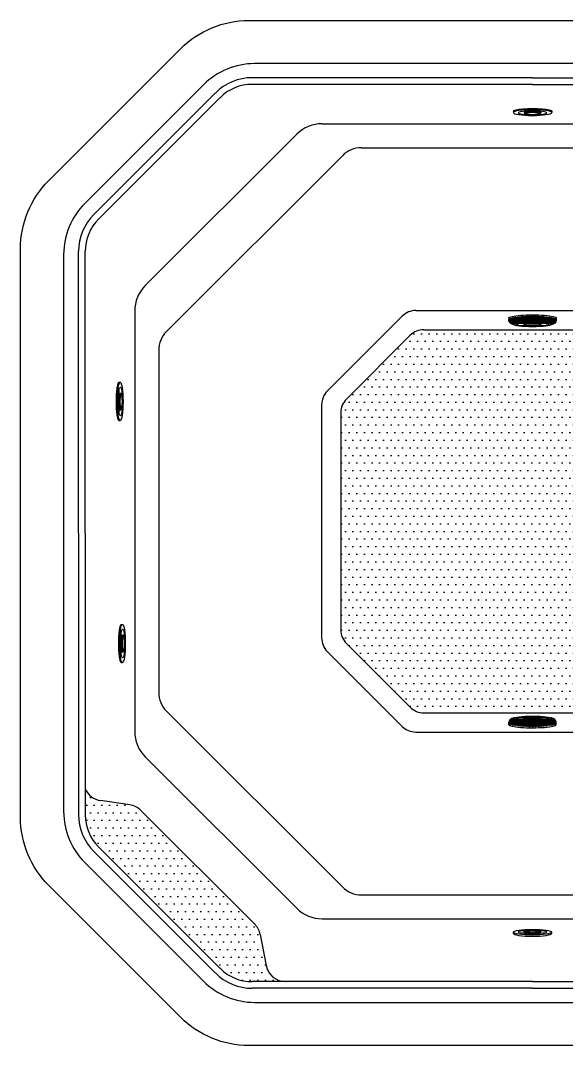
# Model space of a CAD drawing. Header units: millimetres. Extents: x -1154.73 to -1152.59, y 2260.96 to 2263.1.
# Drawn here: x -1154.727 to -1153.588, y 2260.955 to 2263.095 of the extents above; entities that cross this region are included whole.
import ezdxf

# ---------------------------------------------------------------- set-up
doc = ezdxf.new("R2010")
doc.units = ezdxf.units.MM
doc.header["$LTSCALE"] = 10
for name, color, linetype in [('dim2', 1, 'Continuous'), ('jacuzzi', 1, 'Continuous'), ('LCOTA02', 1, 'Continuous')]:
    doc.layers.add(name, color=color, linetype=linetype)

# ---------------------------------------------------------------- blocks, each defined once
blk = doc.blocks.new('*E6')
at = {"layer": 'LCOTA02'}
for centre, start_param, end_param in [((14.6, 54.8), 6.283185, 7.661464), ((14.6, 25.2), 1.763314, 3.141593)]:
    blk.add_ellipse(centre, major_axis=(0, 2.68), ratio=0.3, start_param=start_param, end_param=end_param, dxfattribs=at)
blk = doc.blocks.new('*E5')
at = {"layer": 'LCOTA02'}
for centre, start_param, end_param in [((14.6, 54.8), 6.283185, 7.661464), ((14.6, 25.2), 1.763314, 3.141593)]:
    blk.add_ellipse(centre, major_axis=(0, 2.68), ratio=0.3, start_param=start_param, end_param=end_param, dxfattribs=at)
blk = doc.blocks.new('*E4')
at = {"layer": 'LCOTA02'}
for centre, start_param, end_param in [((14.6, 54.8), 6.283185, 7.661464), ((14.6, 25.2), 1.763314, 3.141593)]:
    blk.add_ellipse(centre, major_axis=(0, 2.68), ratio=0.3, start_param=start_param, end_param=end_param, dxfattribs=at)
blk = doc.blocks.new('*E2')
at = {"layer": 'LCOTA02'}
for centre, start_param, end_param in [((14.6, 54.8), 6.283185, 7.661464), ((14.6, 25.2), 1.763314, 3.141593)]:
    blk.add_ellipse(centre, major_axis=(0, 2.68), ratio=0.3, start_param=start_param, end_param=end_param, dxfattribs=at)

msp = doc.modelspace()

# ---------------------------------------------------------------- hatches: boundary and pattern name
at = {"layer": 'dim2'}
h = msp.add_hatch(dxfattribs=at)
h.set_pattern_fill('DOTS', color=256, scale=0.01, style=0)
h.paths.add_polyline_path([(-1153.8854, 2261.6499, -0.198912), (-1153.9137, 2261.6616), (-1154.0468, 2261.7947, -0.198912), (-1154.0585, 2261.823), (-1154.0585, 2262.2767, -0.198912), (-1154.0468, 2262.305), (-1153.9137, 2262.4381, -0.198912), (-1153.8854, 2262.4499), (-1153.4317, 2262.4499, -0.198912), (-1153.4034, 2262.4381), (-1153.2702, 2262.305, -0.198912), (-1153.2585, 2262.2767), (-1153.2585, 2261.823, -0.198912), (-1153.2702, 2261.7947), (-1153.4034, 2261.6616, -0.198912), (-1153.4317, 2261.6499)])
h = msp.add_hatch(dxfattribs=at)
h.set_pattern_fill('DOTS', color=256, scale=0.01, style=0)
h.paths.add_polyline_path([(-1154.4755, 2261.4462, 0.161757), (-1154.4989, 2261.4579), (-1154.5596, 2261.4667, -0.260397), (-1154.5918, 2261.4913), (-1154.5918, 2261.4372, 0.198876), (-1154.5639, 2261.37), (-1154.3106, 2261.1166, 0.198948), (-1154.2433, 2261.0887), (-1154.1737, 2261.0887, -0.360656), (-1154.2145, 2261.1226), (-1154.2267, 2261.1871, 0.150917), (-1154.2381, 2261.2088)])

# ---------------------------------------------------------------- linework, layer by layer
at = {"layer": 'jacuzzi'}
for p, q in [((-1153.0751, 2263.0054), (-1154.2385, 2263.0054)), ((-1153.6585, 2262.9759), (-1154.2433, 2262.9759)), ((-1153.6585, 2262.9759), (-1153.0703, 2262.9759)), ((-1154.5929, 2262.7131), (-1154.3446, 2262.9615)), ((-1154.5737, 2262.6906), (-1154.3204, 2262.944)), ((-1153.6585, 2262.9621), (-1154.2433, 2262.9621)), ((-1153.6585, 2262.9621), (-1153.0703, 2262.9621)), ((-1154.5639, 2262.6808), (-1154.3106, 2262.9342)), ((-1153.6985, 2262.9057), (-1153.6985, 2262.9032)), ((-1153.676, 2262.9044), (-1153.676, 2262.9019)), ((-1153.641, 2262.9044), (-1153.641, 2262.9017)), ((-1153.6185, 2262.9057), (-1153.6185, 2262.9032)), ((-1154.0974, 2262.8799), (-1153.2196, 2262.8799)), ((-1154.4665, 2262.5418), (-1154.1505, 2262.8579)), ((-1154.0157, 2262.8299), (-1153.3013, 2262.8299)), ((-1154.4224, 2262.446), (-1154.0546, 2262.8137)), ((-1154.6368, 2262.6071), (-1154.6368, 2261.4437)), ((-1154.6056, 2262.0254), (-1154.6056, 2262.6136)), ((-1154.5918, 2262.0254), (-1154.5918, 2262.6136)), ((-1154.4885, 2262.4888), (-1154.4885, 2261.6109)), ((-1154.0868, 2262.3216), (-1153.9302, 2262.4781)), ((-1153.9019, 2262.4899), (-1153.4151, 2262.4899)), ((-1153.7079, 2262.4741), (-1153.7079, 2262.4699)), ((-1153.7079, 2262.4741), (-1153.7079, 2262.4699)), ((-1153.6851, 2262.4762), (-1153.6827, 2262.4641)), ((-1153.6832, 2262.4764), (-1153.6808, 2262.4642)), ((-1153.6819, 2262.4765), (-1153.6798, 2262.4643)), ((-1153.68, 2262.4766), (-1153.6779, 2262.4644)), ((-1153.6787, 2262.4767), (-1153.6769, 2262.4644)), ((-1153.6768, 2262.4769), (-1153.675, 2262.4645)), ((-1153.6755, 2262.477), (-1153.674, 2262.4646)), ((-1153.6736, 2262.4771), (-1153.6721, 2262.4647)), ((-1153.6723, 2262.4772), (-1153.6711, 2262.4647)), ((-1153.6704, 2262.4773), (-1153.6691, 2262.4648)), ((-1153.6691, 2262.4773), (-1153.6682, 2262.4648)), ((-1153.6672, 2262.4774), (-1153.6662, 2262.4648)), ((-1153.6659, 2262.4774), (-1153.6653, 2262.4649)), ((-1153.664, 2262.4775), (-1153.6633, 2262.4649)), ((-1153.6627, 2262.4775), (-1153.6624, 2262.4649)), ((-1153.6608, 2262.4775), (-1153.6604, 2262.4649)), ((-1153.6595, 2262.4775), (-1153.6595, 2262.4649)), ((-1153.6575, 2262.4775), (-1153.6575, 2262.4649)), ((-1153.6563, 2262.4775), (-1153.6566, 2262.4649)), ((-1153.6543, 2262.4775), (-1153.6546, 2262.4649)), ((-1153.6531, 2262.4775), (-1153.6537, 2262.4649)), ((-1153.6511, 2262.4774), (-1153.6517, 2262.4649)), ((-1153.6499, 2262.4774), (-1153.6508, 2262.4648)), ((-1153.6479, 2262.4773), (-1153.6488, 2262.4648)), ((-1153.6466, 2262.4773), (-1153.6479, 2262.4648)), ((-1153.6447, 2262.4772), (-1153.6459, 2262.4647)), ((-1153.6434, 2262.4771), (-1153.645, 2262.4647)), ((-1153.6415, 2262.477), (-1153.643, 2262.4646)), ((-1153.6402, 2262.4769), (-1153.6421, 2262.4645)), ((-1153.6383, 2262.4767), (-1153.6401, 2262.4644)), ((-1153.637, 2262.4766), (-1153.6392, 2262.4644)), ((-1153.6351, 2262.4765), (-1153.6372, 2262.4643)), ((-1153.6338, 2262.4764), (-1153.6363, 2262.4642)), ((-1153.632, 2262.4762), (-1153.6343, 2262.4641)), ((-1153.6091, 2262.4741), (-1153.6092, 2262.4699)), ((-1154.0468, 2262.305), (-1153.9137, 2262.4381)), ((-1153.8854, 2262.4499), (-1153.4317, 2262.4499)), ((-1154.4385, 2262.4071), (-1154.4385, 2261.6926)), ((-1154.5214, 2262.34), (-1154.5189, 2262.34)), ((-1154.5201, 2262.3175), (-1154.5176, 2262.3175)), ((-1154.5201, 2262.2825), (-1154.5174, 2262.2825)), ((-1154.0985, 2262.2933), (-1154.0985, 2261.8064)), ((-1154.5214, 2262.26), (-1154.5189, 2262.26)), ((-1154.0585, 2262.2767), (-1154.0585, 2261.823)), ((-1154.6056, 2262.0254), (-1154.6056, 2261.4372)), ((-1154.5918, 2262.0254), (-1154.5918, 2261.4372)), ((-1154.5167, 2261.8347), (-1154.5142, 2261.8347)), ((-1154.5154, 2261.8122), (-1154.5129, 2261.8122)), ((-1154.0468, 2261.7947), (-1153.9137, 2261.6616)), ((-1154.5154, 2261.7772), (-1154.5127, 2261.7772)), ((-1154.0868, 2261.7781), (-1153.9302, 2261.6216)), ((-1154.5167, 2261.7547), (-1154.5142, 2261.7547)), ((-1154.0546, 2261.286), (-1154.4224, 2261.6537)), ((-1154.0546, 2261.286), (-1154.4224, 2261.6537)), ((-1153.8854, 2261.6499), (-1153.4317, 2261.6499)), ((-1153.7079, 2261.6256), (-1153.7079, 2261.6298)), ((-1153.7079, 2261.6256), (-1153.7079, 2261.6298)), ((-1153.6851, 2261.6235), (-1153.6827, 2261.6356)), ((-1153.6832, 2261.6233), (-1153.6808, 2261.6355)), ((-1153.6819, 2261.6232), (-1153.6798, 2261.6354)), ((-1153.68, 2261.6231), (-1153.6779, 2261.6353)), ((-1153.6787, 2261.623), (-1153.6769, 2261.6353)), ((-1153.6768, 2261.6228), (-1153.675, 2261.6352)), ((-1153.6755, 2261.6227), (-1153.674, 2261.6351)), ((-1153.6736, 2261.6226), (-1153.6721, 2261.635)), ((-1153.6723, 2261.6225), (-1153.6711, 2261.635)), ((-1153.6704, 2261.6224), (-1153.6691, 2261.6349)), ((-1153.6691, 2261.6224), (-1153.6682, 2261.6349)), ((-1153.6672, 2261.6223), (-1153.6662, 2261.6349)), ((-1153.6659, 2261.6223), (-1153.6653, 2261.6348)), ((-1153.664, 2261.6222), (-1153.6633, 2261.6348)), ((-1153.6627, 2261.6222), (-1153.6624, 2261.6348)), ((-1153.6608, 2261.6222), (-1153.6604, 2261.6348)), ((-1153.6595, 2261.6222), (-1153.6595, 2261.6348)), ((-1153.6575, 2261.6222), (-1153.6575, 2261.6348)), ((-1153.6563, 2261.6222), (-1153.6566, 2261.6348)), ((-1153.6543, 2261.6222), (-1153.6546, 2261.6348)), ((-1153.6531, 2261.6222), (-1153.6537, 2261.6348)), ((-1153.6511, 2261.6223), (-1153.6517, 2261.6348)), ((-1153.6499, 2261.6223), (-1153.6508, 2261.6349)), ((-1153.6479, 2261.6224), (-1153.6488, 2261.6349)), ((-1153.6466, 2261.6224), (-1153.6479, 2261.6349)), ((-1153.6447, 2261.6225), (-1153.6459, 2261.635)), ((-1153.6434, 2261.6226), (-1153.645, 2261.635)), ((-1153.6415, 2261.6227), (-1153.643, 2261.6351)), ((-1153.6402, 2261.6228), (-1153.6421, 2261.6352)), ((-1153.6383, 2261.623), (-1153.6401, 2261.6353)), ((-1153.637, 2261.6231), (-1153.6392, 2261.6353)), ((-1153.6351, 2261.6232), (-1153.6372, 2261.6354)), ((-1153.6338, 2261.6233), (-1153.6363, 2261.6355)), ((-1153.632, 2261.6235), (-1153.6343, 2261.6356)), ((-1153.6091, 2261.6256), (-1153.6092, 2261.6298)), ((-1153.9019, 2261.6099), (-1153.4151, 2261.6099)), ((-1154.1505, 2261.2418), (-1154.4665, 2261.5579)), ((-1154.4989, 2261.4579), (-1154.5596, 2261.4667)), ((-1154.2381, 2261.2088), (-1154.4755, 2261.4462)), ((-1154.5737, 2261.3602), (-1154.3204, 2261.1068)), ((-1154.5639, 2261.37), (-1154.3106, 2261.1166)), ((-1154.5929, 2261.3377), (-1154.3446, 2261.0893)), ((-1154.0157, 2261.2699), (-1153.6585, 2261.2699)), ((-1154.0157, 2261.2699), (-1153.3013, 2261.2699)), ((-1154.0974, 2261.2199), (-1153.2196, 2261.2199)), ((-1154.0847, 2261.2199), (-1153.6585, 2261.2199)), ((-1153.6985, 2261.1895), (-1153.6985, 2261.192)), ((-1153.676, 2261.1907), (-1153.676, 2261.1932)), ((-1153.641, 2261.1907), (-1153.641, 2261.1935)), ((-1153.6185, 2261.1895), (-1153.6185, 2261.192)), ((-1154.2267, 2261.1871), (-1154.2145, 2261.1226)), ((-1153.6585, 2261.0887), (-1154.2433, 2261.0887)), ((-1153.6585, 2261.0887), (-1153.0801, 2261.0887)), ((-1153.6585, 2261.0749), (-1154.2433, 2261.0749)), ((-1153.6585, 2261.0749), (-1153.083, 2261.0749)), ((-1154.2385, 2261.0454), (-1153.1228, 2261.0454))]:
    msp.add_line(p, q, dxfattribs=at)
at = {"layer": 'jacuzzi', "color": 3}
msp.add_lwpolyline([(-1154.6682, 2261.29, -0.198912), (-1154.7268, 2261.4314), (-1154.7268, 2262.6194, -0.198912), (-1154.6682, 2262.7608), (-1154.3922, 2263.0368, -0.198912), (-1154.2508, 2263.0954), (-1153.0628, 2263.0954, -0.198912), (-1152.9214, 2263.0368), (-1152.6454, 2262.7608, -0.198912), (-1152.5868, 2262.6194), (-1152.5868, 2261.4314, -0.198912), (-1152.6454, 2261.29), (-1152.9214, 2261.014, -0.198912), (-1153.0628, 2260.9554), (-1154.2508, 2260.9554, -0.198912), (-1154.3922, 2261.014)], format="xyb", close=True, dxfattribs=at)
at = {"layer": 'jacuzzi'}
for centre, radius, start, end in [((-1154.2385, 2262.8554), 0.15, 90, 135), ((-1154.2433, 2262.867), 0.1089, 90, 135), ((-1154.2433, 2262.867), 0.0951, 90, 135), ((-1154.0974, 2262.8049), 0.075, 90, 135), ((-1154.0157, 2262.7749), 0.055, 90, 135), ((-1154.4868, 2262.6071), 0.15, 135, 180), ((-1154.4967, 2262.6136), 0.1089, 135, 180), ((-1154.4967, 2262.6136), 0.0951, 135, 180), ((-1154.4135, 2262.4888), 0.075, 135, 180), ((-1153.9019, 2262.4499), 0.04, 90, 135), ((-1154.3835, 2262.4071), 0.055, 135, 180), ((-1153.8854, 2262.4099), 0.04, 90, 135), ((-1154.0585, 2262.2933), 0.04, 135, 180), ((-1154.0185, 2262.2767), 0.04, 135, 180), ((-1154.0185, 2261.823), 0.04, 180, 225), ((-1154.0585, 2261.8064), 0.04, 180, 225), ((-1154.3835, 2261.6926), 0.055, 180, 225), ((-1154.3835, 2261.6926), 0.055, 180, 225), ((-1153.8854, 2261.6899), 0.04, 225, 270), ((-1153.9019, 2261.6499), 0.04, 225, 270), ((-1154.4135, 2261.6109), 0.075, 180, 225), ((-1154.5537, 2261.5078), 0.0415, 203.3716, 261.7537), ((-1154.5049, 2261.4168), 0.0415, 45, 81.7537), ((-1154.4868, 2261.4437), 0.15, 180, 225), ((-1154.4967, 2261.4372), 0.1089, 180, 225), ((-1154.4967, 2261.4372), 0.0951, 180, 225), ((-1154.0157, 2261.3249), 0.055, 225, 270), ((-1154.0974, 2261.2949), 0.075, 225, 270), ((-1154.2675, 2261.1794), 0.0415, 10.6715, 45), ((-1154.2433, 2261.1838), 0.1089, 225, 270), ((-1154.2433, 2261.1838), 0.0951, 225, 270), ((-1154.1737, 2261.1303), 0.0415, 190.6715, 270), ((-1154.2385, 2261.1954), 0.15, 225, 270)]:
    msp.add_arc(centre, radius, start, end, dxfattribs=at)
at = {"layer": 'jacuzzi', "extrusion": (0, 0, -1)}
for centre, major_axis, ratio, start_param, end_param in [((-1153.6585, 2262.9057), (-0.04, 0), 0.15, 0, 3.141593), ((-1153.6585, 2262.9027), (0.03, 0), 0.133333, 3.141593, 9.424778), ((-1153.6733, 2262.9019), (0.00268, 0), 0.15, 2.391632, 4.519872), ((-1153.6892, 2262.8997), (0.019, 0), 0.15, -0.74996, 0.121642), ((-1153.6775, 2262.9076), (-0.019, 0), 0.15, 3.648269, 4.519872), ((-1153.6775, 2262.9051), (-0.019, 0), 0.15, 3.648269, 4.519872), ((-1153.6585, 2262.906), (-0.00268, 0), 0.15, 0.506677, 2.634916), ((-1153.6585, 2262.9035), (-0.00268, 0), 0.15, 0.506677, 2.634916), ((-1153.6396, 2262.9076), (0.019, 0), 0.15, 1.763314, 2.634916), ((-1153.6396, 2262.9051), (0.019, 0), 0.15, 1.763314, 2.634916), ((-1153.6278, 2262.8997), (0.019, 0), 0.15, 3.019951, 3.891553), ((-1153.6437, 2262.9019), (-0.00268, 0), 0.15, 1.763314, 3.891553), ((-1153.6677, 2262.8993), (-0.00268, 0), 0.15, 4.276588, 6.404827), ((-1153.6585, 2262.8963), (0.019, 0), 0.15, 4.276588, 5.14819), ((-1153.6494, 2262.8993), (0.00268, 0), 0.15, -0.121642, 2.006598), ((-1153.6915, 2262.4708), (0.0163, 0), 0.7, 1.974351, 3.270987), ((-1153.6585, 2262.4741), (-0.0494, 0), 0.138815, -0.002011, 3.145054), ((-1153.7072, 2262.4722), (0.000429, 0), 0.7, 3.232258, 6.270612), ((-1153.689, 2262.4714), (0.0178, 0), 0.7, 2.0844, 3.210572), ((-1153.6845, 2262.4723), (-0.0215, 0), 0.7, -0.910513, 0.028721), ((-1153.7054, 2262.4729), (-0.000604, 0), 0.7, -0.37838, 3.013842), ((-1153.6809, 2262.4729), (-0.0239, 0), 0.7, -0.797076, 0.004051), ((-1153.7029, 2262.4737), (-0.000604, 0), 0.7, -0.37838, 3.013842), ((-1153.6751, 2262.4741), (0.0283, 0), 0.7, 2.455339, 3.112362), ((-1153.6697, 2262.475), (0.0327, 0), 0.7, 2.532603, 3.088877), ((-1153.7002, 2262.4744), (-0.000764, 0), 0.7, -0.293364, 2.920991), ((-1153.6645, 2262.476), (-0.0364, 0), 0.7, -0.566373, -0.069084), ((-1153.6532, 2262.4771), (0.0464, 0), 0.7, 2.674417, 3.061455), ((-1153.6973, 2262.4748), (-0.000839, 0), 0.7, -0.223491, 3.148544), ((-1153.6563, 2262.4764), (-0.0419, 0), 0.7, -0.483111, -0.058419), ((-1153.6395, 2262.4775), (0.0571, 0), 0.7, 2.766836, 3.073388), ((-1153.694, 2262.4753), (0.000871, 0), 0.7, 2.79425, 6.470608), ((-1153.6516, 2262.4754), (-0.0432, 0), 0.7, -0.416482, -0.009703), ((-1153.6466, 2262.4754), (-0.0466, 0), 0.7, -0.378976, -0.006214), ((-1153.6905, 2262.4756), (0.000941, 0), 0.7, 2.904831, 6.154529), ((-1153.6184, 2262.4791), (-0.0732, 0), 0.7, -0.309184, -0.071824), ((-1153.581, 2262.4811), (0.1088, 0), 0.7, 2.910336, 3.07013), ((-1153.6873, 2262.476), (-0.000946, 0), 0.7, -0.210898, 3.025302), ((-1153.5459, 2262.4865), (-0.1432, 0), 0.7, -0.228488, -0.10696), ((-1153.2376, 2262.5178), (0.4528, 0), 0.7, 2.970913, 3.009444), ((-1153.6841, 2262.4763), (-0.00095, 0), 0.7, -0.185394, 3.037642), ((-1153.681, 2262.4766), (-0.000955, 0), 0.7, -0.160257, 3.049967), ((-1153.6778, 2262.4768), (0.000959, 0), 0.7, 3.006099, 6.20388), ((-1153.6746, 2262.477), (-0.000964, 0), 0.7, -0.11111, 3.074612), ((-1153.6714, 2262.4772), (0.000969, 0), 0.7, 3.054483, 6.228544), ((-1153.6682, 2262.4773), (0.000974, 0), 0.7, 3.078094, 6.240906), ((-1153.6649, 2262.4774), (0.000978, 0), 0.7, 3.101314, 6.2533), ((-1153.6617, 2262.4775), (-0.000983, 0), 0.7, -0.017453, 3.124139), ((-1153.6585, 2262.4775), (-0.000983, 0), 0.7, 0, 3.141593), ((-1153.6553, 2262.4775), (-0.000983, 0), 0.7, 0.017453, 3.159046), ((-1153.6521, 2262.4774), (-0.000978, 0), 0.7, 0.029885, 3.181871), ((-1153.6489, 2262.4773), (-0.000974, 0), 0.7, 0.042279, 3.205091), ((-1153.6457, 2262.4772), (0.000969, 0), 0.7, 3.196234, 6.370295), ((-1153.6425, 2262.477), (0.000964, 0), 0.7, 3.208573, 6.394295), ((-1153.6393, 2262.4768), (0.000959, 0), 0.7, 3.220898, 6.418679), ((-1153.6361, 2262.4766), (0.000955, 0), 0.7, 3.233218, 6.443442), ((-1153.6329, 2262.4763), (0.00095, 0), 0.7, 3.245543, 6.468579), ((-1154.0795, 2262.5178), (0.4528, 0), 0.7, 0.132149, 0.170677), ((-1153.7712, 2262.4865), (0.1432, 0), 0.7, 0.10696, 0.228478), ((-1153.6297, 2262.476), (-0.000946, 0), 0.7, 0.116291, 3.352491), ((-1153.736, 2262.4811), (-0.1088, 0), 0.7, 3.213056, 3.372836), ((-1153.6987, 2262.4791), (-0.0732, 0), 0.7, 3.213417, 3.450754), ((-1153.6265, 2262.4756), (-0.000941, 0), 0.7, 0.128656, 3.378355), ((-1153.6704, 2262.4754), (0.0466, 0), 0.7, 0.006214, 0.378935), ((-1153.6654, 2262.4754), (-0.0432, 0), 0.7, 3.151296, 3.558026), ((-1153.6775, 2262.4775), (0.0571, 0), 0.7, 0.068204, 0.374714), ((-1153.623, 2262.4753), (-0.000871, 0), 0.7, -0.187423, 3.488936), ((-1153.6607, 2262.4764), (0.0419, 0), 0.7, 0.058419, 0.483046), ((-1153.6638, 2262.4771), (0.0464, 0), 0.7, 0.080138, 0.467107), ((-1153.6525, 2262.476), (0.0364, 0), 0.7, 0.069084, 0.566275), ((-1153.6474, 2262.475), (-0.0327, 0), 0.7, 3.194308, 3.750441), ((-1153.6197, 2262.4748), (0.000839, 0), 0.7, 3.134641, 6.506677), ((-1153.6419, 2262.4741), (-0.0283, 0), 0.7, 3.170824, 3.824475), ((-1153.6325, 2262.4723), (-0.0215, 0), 0.7, 3.112872, 4.051052), ((-1153.6361, 2262.4729), (-0.0239, 0), 0.7, 3.137541, 3.928281), ((-1153.6169, 2262.4744), (-0.000764, 0), 0.7, 0.220601, 3.434957), ((-1153.6142, 2262.4737), (0.000604, 0), 0.7, 3.269343, 6.661565), ((-1153.6116, 2262.4729), (-0.000604, 0), 0.7, 0.127751, 3.519973), ((-1153.6931, 2262.47), (0.0147, 0), 0.7, 1.841163, 3.132866), ((-1153.6585, 2262.4608), (0.0343, 0), 0.080062, 3.141593, 9.424778), ((-1153.6585, 2262.4608), (0.0186, 0), 0.078641, 3.141593, 9.424778), ((-1153.6239, 2262.47), (0.0147, 0), 0.7, 0.008727, 1.299348)]:
    msp.add_ellipse(centre, major_axis=major_axis, ratio=ratio, start_param=start_param, end_param=end_param, dxfattribs=at)
for centre, major_axis, ratio in [((-1153.6585, 2262.9032), (-0.04, 0), 0.15), ((-1153.6585, 2262.9012), (-0.0125, 0), 0.15), ((-1153.6585, 2262.4608), (-0.0393, 0), 0.10388)]:
    msp.add_ellipse(centre, major_axis=major_axis, ratio=ratio, dxfattribs=at)
at = {"layer": 'jacuzzi'}
for centre, major_axis, ratio, start_param, end_param in [((-1154.5214, 2262.3), (0, 0.04), 0.15, 0, 3.141593), ((-1154.5217, 2262.3), (0, 0.00268), 0.15, 0.506677, 2.634916), ((-1154.5233, 2262.3189), (0, 0.019), 0.15, 3.648269, 4.519872), ((-1154.5192, 2262.3), (0, 0.00268), 0.15, 0.506677, 2.634916), ((-1154.5208, 2262.3189), (0, 0.019), 0.15, 3.648269, 4.519872), ((-1154.5176, 2262.3148), (0, 0.00268), 0.15, -0.74996, 1.378279), ((-1154.5154, 2262.3306), (0, 0.019), 0.15, 2.391632, 3.263235), ((-1154.515, 2262.3091), (0, 0.00268), 0.15, 4.276588, 6.404827), ((-1154.5121, 2262.3), (0, 0.019), 0.15, 1.134995, 2.006598), ((-1154.5233, 2262.281), (0, 0.019), 0.15, -1.378279, -0.506677), ((-1154.5208, 2262.281), (0, 0.019), 0.15, -1.378279, -0.506677), ((-1154.5176, 2262.2852), (0, 0.00268), 0.15, 1.763314, 3.891553), ((-1154.5154, 2262.2693), (0, 0.019), 0.15, -0.121642, 0.74996), ((-1154.515, 2262.2908), (0, 0.00268), 0.15, 3.019951, 5.14819), ((-1154.5167, 2261.7947), (0, 0.04), 0.15, 0, 3.141593), ((-1154.5186, 2261.8136), (0, 0.019), 0.15, 3.648269, 4.519872), ((-1154.5161, 2261.8136), (0, 0.019), 0.15, 3.648269, 4.519872), ((-1154.5129, 2261.8095), (0, 0.00268), 0.15, -0.74996, 1.378279), ((-1154.5107, 2261.8253), (0, 0.019), 0.15, 2.391632, 3.263235), ((-1154.517, 2261.7947), (0, 0.00268), 0.15, 0.506677, 2.634916), ((-1154.5186, 2261.7757), (0, 0.019), 0.15, -1.378279, -0.506677), ((-1154.5145, 2261.7947), (0, 0.00268), 0.15, 0.506677, 2.634916), ((-1154.5161, 2261.7757), (0, 0.019), 0.15, -1.378279, -0.506677), ((-1154.5103, 2261.8038), (0, 0.00268), 0.15, 4.276588, 6.404827), ((-1154.5074, 2261.7947), (0, 0.019), 0.15, 1.134995, 2.006598), ((-1154.5129, 2261.7799), (0, 0.00268), 0.15, 1.763314, 3.891553), ((-1154.5107, 2261.764), (0, 0.019), 0.15, -0.121642, 0.74996), ((-1154.5103, 2261.7855), (0, 0.00268), 0.15, 3.019951, 5.14819), ((-1153.6915, 2261.6289), (-0.0163, 0), 0.7, -1.167241, 0.129394), ((-1153.6931, 2261.6297), (-0.0147, 0), 0.7, -1.30043, -0.008727), ((-1153.689, 2261.6284), (-0.0178, 0), 0.7, -1.057193, 0.068979), ((-1153.6845, 2261.6274), (0.0215, 0), 0.7, 2.231079, 3.170313), ((-1153.6809, 2261.6268), (0.0239, 0), 0.7, 2.344517, 3.145644), ((-1153.6751, 2261.6256), (-0.0283, 0), 0.7, -0.686254, -0.029231), ((-1153.6697, 2261.6247), (-0.0327, 0), 0.7, -0.60899, -0.052715), ((-1153.6585, 2261.6389), (0.0393, 0), 0.10388, 3.141593, 9.424778), ((-1153.6474, 2261.6247), (0.0327, 0), 0.7, 0.052715, 0.608848), ((-1153.6239, 2261.6297), (-0.0147, 0), 0.7, 3.150319, 4.440941), ((-1153.6419, 2261.6256), (0.0283, 0), 0.7, 0.029231, 0.682882), ((-1153.6325, 2261.6274), (0.0215, 0), 0.7, -0.028721, 0.90946), ((-1153.6361, 2261.6268), (0.0239, 0), 0.7, -0.004051, 0.786688), ((-1153.6585, 2261.6256), (0.0494, 0), 0.138815, 3.139581, 6.286647), ((-1153.7072, 2261.6275), (-0.000429, 0), 0.7, 0.090665, 3.129019), ((-1153.7054, 2261.6268), (0.000604, 0), 0.7, 2.763213, 6.155435), ((-1153.7029, 2261.626), (0.000604, 0), 0.7, 2.763213, 6.155435), ((-1153.7002, 2261.6253), (0.000764, 0), 0.7, 2.848228, 6.062584), ((-1153.6645, 2261.6237), (0.0364, 0), 0.7, 2.57522, 3.072509), ((-1153.6532, 2261.6226), (-0.0464, 0), 0.7, -0.467175, -0.080138), ((-1153.6563, 2261.6233), (0.0419, 0), 0.7, 2.658482, 3.083173), ((-1153.6973, 2261.6249), (0.000839, 0), 0.7, 2.918101, 6.290137), ((-1153.6395, 2261.6222), (-0.0571, 0), 0.7, -0.374757, -0.068204), ((-1153.694, 2261.6244), (-0.000871, 0), 0.7, -0.347343, 3.329016), ((-1153.6516, 2261.6243), (0.0432, 0), 0.7, 2.725111, 3.131889), ((-1153.6466, 2261.6243), (0.0466, 0), 0.7, 2.762617, 3.135378), ((-1153.6905, 2261.6241), (-0.000941, 0), 0.7, -0.236762, 3.012936), ((-1153.6184, 2261.6206), (0.0732, 0), 0.7, 2.832409, 3.069768), ((-1153.581, 2261.6186), (-0.1088, 0), 0.7, -0.231257, -0.071463), ((-1153.6873, 2261.6237), (0.000946, 0), 0.7, 2.930695, 6.166895), ((-1153.5459, 2261.6132), (0.1432, 0), 0.7, 2.913105, 3.034632), ((-1153.2376, 2261.5819), (-0.4528, 0), 0.7, -0.170679, -0.132149), ((-1153.6841, 2261.6234), (0.00095, 0), 0.7, 2.956199, 6.179235), ((-1153.681, 2261.6231), (0.000955, 0), 0.7, 2.981336, 6.19156), ((-1153.6778, 2261.6229), (-0.000959, 0), 0.7, -0.135494, 3.062287), ((-1153.6746, 2261.6227), (0.000964, 0), 0.7, 3.030483, 6.216205), ((-1153.6714, 2261.6225), (-0.000969, 0), 0.7, -0.08711, 3.086952), ((-1153.6682, 2261.6224), (-0.000974, 0), 0.7, -0.063498, 3.099314), ((-1153.6649, 2261.6223), (-0.000978, 0), 0.7, -0.040278, 3.111707), ((-1153.6617, 2261.6222), (0.000983, 0), 0.7, 3.124139, 6.265732), ((-1153.6585, 2261.6222), (0.000983, 0), 0.7, 3.141593, 6.283185), ((-1153.6553, 2261.6222), (0.000983, 0), 0.7, 3.159046, 6.300639), ((-1153.6521, 2261.6223), (0.000978, 0), 0.7, 3.171478, 6.323464), ((-1153.6489, 2261.6224), (0.000974, 0), 0.7, 3.183872, 6.346683), ((-1153.6457, 2261.6225), (-0.000969, 0), 0.7, 0.054641, 3.228702), ((-1153.6425, 2261.6227), (-0.000964, 0), 0.7, 0.06698, 3.252702), ((-1153.6393, 2261.6229), (-0.000959, 0), 0.7, 0.079305, 3.277086), ((-1153.6361, 2261.6231), (-0.000955, 0), 0.7, 0.091626, 3.30185), ((-1153.6329, 2261.6234), (-0.00095, 0), 0.7, 0.103951, 3.326987), ((-1154.0795, 2261.5819), (-0.4528, 0), 0.7, 3.273742, 3.312269), ((-1153.7712, 2261.6132), (-0.1432, 0), 0.7, 3.248553, 3.370071), ((-1153.6297, 2261.6237), (0.000946, 0), 0.7, 3.257883, 6.494083), ((-1153.736, 2261.6186), (0.1088, 0), 0.7, 0.071463, 0.231243), ((-1153.6987, 2261.6206), (0.0732, 0), 0.7, 0.071824, 0.309161), ((-1153.6265, 2261.6241), (0.000941, 0), 0.7, 3.270249, 6.519947), ((-1153.6704, 2261.6243), (-0.0466, 0), 0.7, 3.147807, 3.520528), ((-1153.6654, 2261.6243), (0.0432, 0), 0.7, 0.009703, 0.416433), ((-1153.6775, 2261.6222), (-0.0571, 0), 0.7, 3.209797, 3.516306), ((-1153.623, 2261.6244), (0.000871, 0), 0.7, 2.95417, 6.630528), ((-1153.6607, 2261.6233), (-0.0419, 0), 0.7, 3.200012, 3.624639), ((-1153.6638, 2261.6226), (-0.0464, 0), 0.7, 3.22173, 3.6087), ((-1153.6525, 2261.6237), (-0.0364, 0), 0.7, 3.210677, 3.707867), ((-1153.6197, 2261.6249), (-0.000839, 0), 0.7, -0.006952, 3.365084), ((-1153.6169, 2261.6253), (0.000764, 0), 0.7, 3.362194, 6.57655), ((-1153.6142, 2261.626), (-0.000604, 0), 0.7, 0.127751, 3.519973), ((-1153.6116, 2261.6268), (0.000604, 0), 0.7, 3.269343, 6.661565), ((-1153.6585, 2261.192), (0.04, 0), 0.15, 3.141593, 9.424778), ((-1153.6585, 2261.1895), (0.04, 0), 0.15, 3.141593, 6.283185), ((-1153.6733, 2261.1932), (-0.00268, 0), 0.15, -0.74996, 1.378279), ((-1153.6892, 2261.1955), (-0.019, 0), 0.15, 2.391632, 3.263235), ((-1153.6775, 2261.19), (0.019, 0), 0.15, 0.506677, 1.378279), ((-1153.6775, 2261.1875), (0.019, 0), 0.15, 0.506677, 1.378279), ((-1153.6585, 2261.194), (0.0125, 0), 0.15, 3.141593, 9.424778), ((-1153.6677, 2261.1958), (0.00268, 0), 0.15, 1.134995, 3.263235), ((-1153.6585, 2261.1988), (-0.019, 0), 0.15, 1.134995, 2.006598), ((-1153.6585, 2261.1916), (0.00268, 0), 0.15, 3.648269, 5.776509), ((-1153.6585, 2261.1891), (0.00268, 0), 0.15, 3.648269, 5.776509), ((-1153.6396, 2261.19), (-0.019, 0), 0.15, -1.378279, -0.506677), ((-1153.6396, 2261.1875), (-0.019, 0), 0.15, -1.378279, -0.506677), ((-1153.6494, 2261.1958), (-0.00268, 0), 0.15, 3.019951, 5.14819), ((-1153.6278, 2261.1955), (-0.019, 0), 0.15, -0.121642, 0.74996), ((-1153.6437, 2261.1932), (0.00268, 0), 0.15, -1.378279, 0.74996)]:
    msp.add_ellipse(centre, major_axis=major_axis, ratio=ratio, start_param=start_param, end_param=end_param, dxfattribs=at)
for centre, major_axis, ratio in [((-1154.5189, 2262.3), (0, 0.04), 0.15), ((-1154.5184, 2262.3), (0, 0.03), 0.133333), ((-1154.5169, 2262.3), (0, 0.0125), 0.15), ((-1154.5142, 2261.7947), (0, 0.04), 0.15), ((-1154.5137, 2261.7947), (0, 0.03), 0.133333), ((-1154.5122, 2261.7947), (0, 0.0125), 0.15), ((-1153.6585, 2261.6389), (-0.0343, 0), 0.080062), ((-1153.6585, 2261.6389), (-0.0186, 0), 0.078641), ((-1153.6585, 2261.1925), (-0.03, 0), 0.133333)]:
    msp.add_ellipse(centre, major_axis=major_axis, ratio=ratio, dxfattribs=at)

# ---------------------------------------------------------------- block references
at = {"layer": 'jacuzzi', "extrusion": (0, 0, -1), "xscale": 0.0005000000001018634, "yscale": 0.001000000000203727, "zscale": -0.0005, "rotation": 270}
msp.add_blockref('*E2', (1153.6185, 2262.9117), dxfattribs=at)
at = {"layer": 'jacuzzi', "xscale": 0.0004999999999881766, "yscale": 0.001000000000203727, "zscale": 0.0005}
for name, p in [('*E4', (-1154.5274, 2262.26)), ('*E5', (-1154.5227, 2261.7547))]:
    msp.add_blockref(name, p, dxfattribs=at)
at = {"layer": 'jacuzzi', "xscale": 0.0005000000001018634, "yscale": 0.001000000000203727, "zscale": 0.0005, "rotation": 90}
msp.add_blockref('*E6', (-1153.6185, 2261.1835), dxfattribs=at)

doc.saveas('drawing.dxf')
